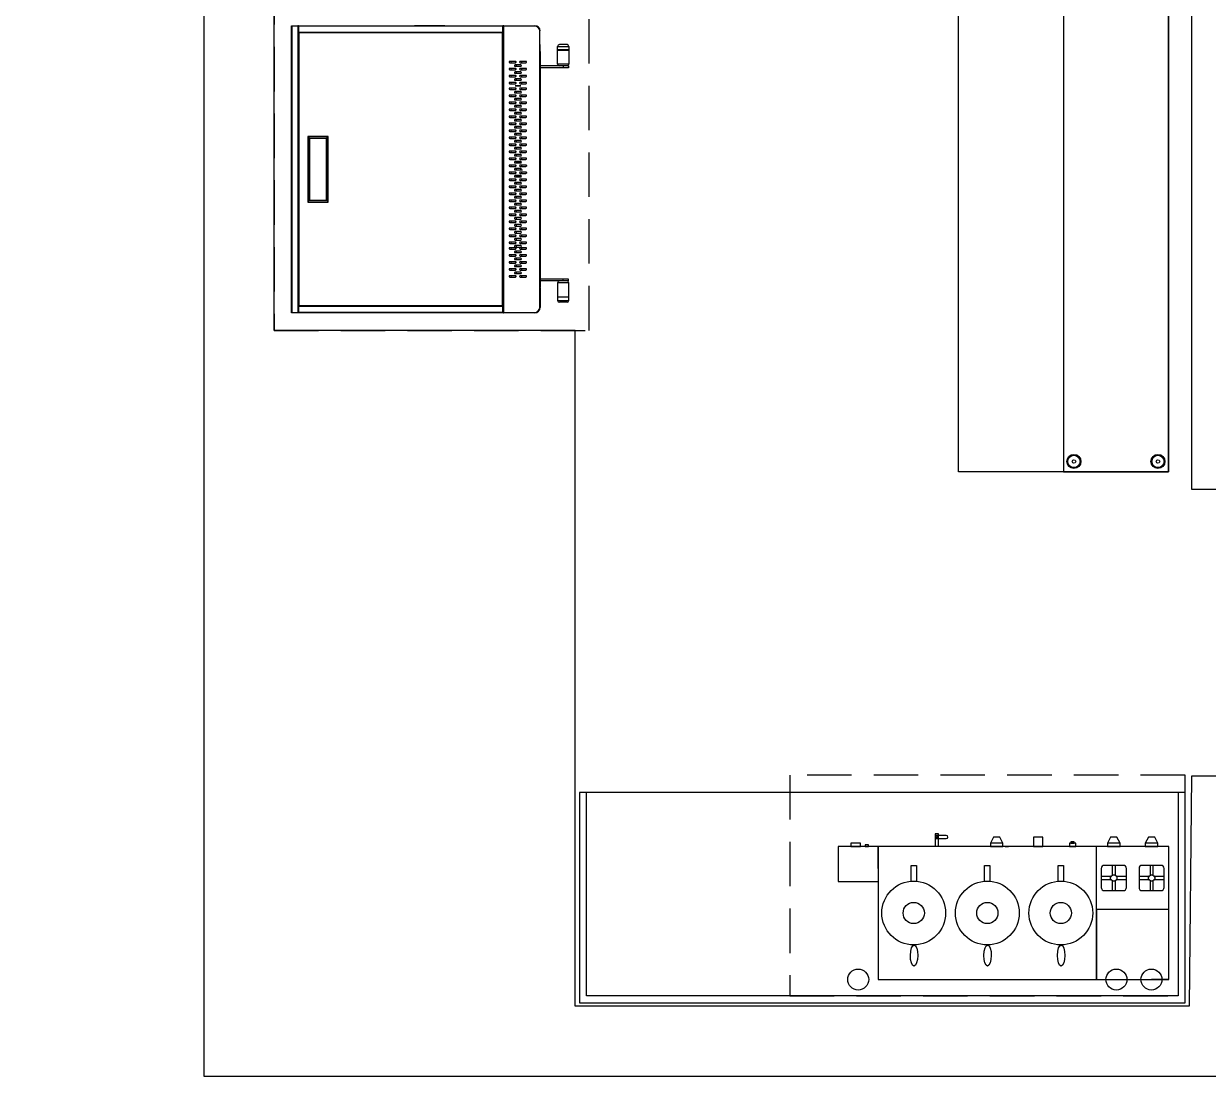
# Model space of a CAD drawing. Header units: millimetres. Extents: x 7687 to 15428, y -715 to 4028.
# Drawn here: x 9268.5 to 9606.8, y -714.8 to -414.3 of the extents above; entities that cross this region are included whole.
import ezdxf

# ---------------------------------------------------------------- set-up
doc = ezdxf.new("R2010")
doc.units = ezdxf.units.MM
doc.linetypes.add('HIDDENX2', pattern=[19.05, 12.7, -6.35])
for name, color, linetype in [('FAGOR MUTFAK', 171, 'Continuous'), ('KITCHEN', 1, 'Continuous'), ('TİCARİ', 7, 'Continuous')]:
    doc.layers.add(name, color=color, linetype=linetype)

# ---------------------------------------------------------------- blocks, each defined once
blk = doc.blocks.new('ÇAY OCAĞI 3')
at = {"color": 6, "lineweight": 25, "ltscale": 0.2}
blk.add_line((83, 0), (78, 0), dxfattribs=at)
at = {"color": 1, "lineweight": 25, "ltscale": 0.2}
blk.add_circle((-5.75, 0), 3, dxfattribs=at)
at = {"color": 5, "lineweight": 25, "ltscale": 0.2}
blk.add_circle((68, 0), 3, dxfattribs=at)
at = {"color": 3, "lineweight": 25, "ltscale": 0.2}
blk.add_circle((78, 0), 3, dxfattribs=at)
at = {"layer": 'TİCARİ'}
for p, q in [((17.15, 41.6), (16.25, 41.6)), ((16.25, 41.6), (16.25, 38)), ((19.4, 41.15), (16.25, 41.15)), ((17.15, 38), (17.15, 41.6)), ((19.85, 40.7), (19.85, 40.7)), ((32.9, 40.7), (32, 38.9)), ((34.7, 40.7), (32.9, 40.7)), ((35.6, 38.9), (34.7, 40.7)), ((47.01, 40.7), (44.31, 40.7)), ((44.31, 40.7), (44.31, 38)), ((47.01, 38), (47.01, 40.7)), ((66.35, 40.7), (65.45, 38.9)), ((68.15, 40.7), (66.35, 40.7)), ((69.05, 38.9), (68.15, 40.7)), ((77.15, 40.7), (76.25, 38.9)), ((78.95, 40.7), (77.15, 40.7)), ((79.85, 38.9), (78.95, 40.7)), ((0, 38), (-11.5, 38)), ((-11.5, 38), (-11.5, 28)), ((-5.1, 38.9), (-7.9, 38.9)), ((-7.9, 38.9), (-7.9, 38)), ((-7.9, 38), (-5.1, 38)), ((-5.1, 38), (-5.1, 38.9)), ((-2.85, 38.45), (-3.75, 38.45)), ((-3.75, 38.45), (-3.75, 38)), ((-3.75, 38), (-2.85, 38)), ((-2.85, 38), (-2.85, 38.45)), ((0, 31.7), (0, 38)), ((83, 38), (0, 38)), ((0, 38), (0, 0)), ((16.25, 40.25), (19.4, 40.25)), ((35.6, 38.9), (32, 38.9)), ((32, 38.9), (32, 38)), ((32, 38), (35.6, 38)), ((35.6, 38), (35.6, 38.9)), ((36.25, 38), (37.15, 38)), ((44.31, 38), (47.01, 38)), ((56.37, 38.9), (54.57, 38.9)), ((54.57, 38.9), (54.57, 38)), ((54.57, 38), (56.37, 38)), ((55.92, 39.35), (55.02, 39.35)), ((55.02, 39.35), (55.02, 38.9)), ((55.02, 38.9), (55.92, 38.9)), ((55.92, 38.9), (55.92, 39.35)), ((56.37, 38), (56.37, 38.9)), ((62.3, 0), (62.3, 38)), ((69.05, 38.9), (65.45, 38.9)), ((65.45, 38.9), (65.45, 38)), ((65.45, 38), (69.05, 38)), ((69.05, 38), (69.05, 38.9)), ((79.85, 38.9), (76.25, 38.9)), ((76.25, 38.9), (76.25, 38)), ((76.25, 38), (79.85, 38)), ((79.85, 38), (79.85, 38.9)), ((83, 0), (83, 38)), ((9.36, 28.08), (9.36, 32.61)), ((9.36, 32.61), (10.86, 32.61)), ((10.86, 32.61), (10.86, 28.08)), ((30.37, 28.08), (30.37, 32.61)), ((30.37, 32.61), (31.87, 32.61)), ((31.87, 32.61), (31.87, 28.08)), ((51.37, 28.08), (51.37, 32.61)), ((51.37, 32.61), (52.87, 32.61)), ((52.87, 32.61), (52.87, 28.08)), ((63.65, 31.7), (63.65, 26.3)), ((69.95, 32.6), (64.55, 32.6)), ((66.8, 32.6), (66.8, 29.9)), ((67.7, 32.6), (66.8, 32.6)), ((67.7, 29.9), (67.7, 32.6)), ((70.85, 26.3), (70.85, 31.7)), ((74.45, 31.7), (74.45, 26.3)), ((80.75, 32.6), (75.35, 32.6)), ((77.6, 32.6), (77.6, 29.9)), ((78.5, 32.6), (77.6, 32.6)), ((78.5, 29.9), (78.5, 32.6)), ((81.65, 26.3), (81.65, 31.7)), ((-11.5, 28), (0, 28)), ((66.35, 29.45), (63.65, 29.45)), ((63.65, 29.45), (63.65, 28.55)), ((63.65, 28.55), (66.35, 28.55)), ((66.35, 28.55), (66.35, 29.45)), ((66.8, 29.9), (67.7, 29.9)), ((66.8, 28.1), (66.8, 25.4)), ((67.7, 28.1), (66.8, 28.1)), ((67.7, 25.4), (67.7, 28.1)), ((70.85, 29.45), (68.15, 29.45)), ((68.15, 29.45), (68.15, 28.55)), ((68.15, 28.55), (70.85, 28.55)), ((70.85, 28.55), (70.85, 29.45)), ((77.15, 29.45), (74.45, 29.45)), ((74.45, 29.45), (74.45, 28.55)), ((74.45, 28.55), (77.15, 28.55)), ((77.15, 28.55), (77.15, 29.45)), ((77.6, 29.9), (78.5, 29.9)), ((77.6, 28.1), (77.6, 25.4)), ((78.5, 28.1), (77.6, 28.1)), ((78.5, 25.4), (78.5, 28.1)), ((81.65, 29.45), (78.95, 29.45)), ((78.95, 29.45), (78.95, 28.55)), ((78.95, 28.55), (81.65, 28.55)), ((81.65, 28.55), (81.65, 29.45)), ((64.55, 25.4), (69.95, 25.4)), ((66.8, 25.4), (67.7, 25.4)), ((75.35, 25.4), (80.75, 25.4)), ((77.6, 25.4), (78.5, 25.4)), ((83, 20), (62.3, 20)), ((62.3, 20), (62.3, 0)), ((83, 3.5), (83, 20)), ((0, 0), (83, 0))]:
    blk.add_line(p, q, dxfattribs=at)
for centre, radius in [((16.7, 40.7), 0.27), ((10.11, 19), 9.11), ((31.12, 19), 9.11), ((52.12, 19), 9.11), ((67.25, 29), 0.9), ((78.05, 29), 0.9), ((10.11, 19), 3.03), ((31.12, 19), 3.03), ((52.12, 19), 3.03)]:
    blk.add_circle(centre, radius, dxfattribs=at)
for centre, radius, start, end in [((19.4, 40.7), 0.45, 0, 90), ((19.4, 40.7), 0.45, 270, 0), ((64.55, 31.7), 0.9, 90, 180), ((69.95, 31.7), 0.9, 0, 90), ((75.35, 31.7), 0.9, 90, 180), ((80.75, 31.7), 0.9, 0, 90), ((64.55, 26.3), 0.9, 180, 270), ((69.95, 26.3), 0.9, 270, 0), ((75.35, 26.3), 0.9, 180, 270), ((80.75, 26.3), 0.9, 270, 0)]:
    blk.add_arc(centre, radius, start, end, dxfattribs=at)
for centre in [(10.2, 6.87), (31.2, 6.87), (52.21, 6.87)]:
    blk.add_ellipse(centre, major_axis=(0.03, 3.02), ratio=0.350293, dxfattribs=at)

msp = doc.modelspace()

# ---------------------------------------------------------------- linework, layer by layer
at = {"color": 242, "true_color": 0xcd2027}
for points in [[(8348.46, 337.75), (9319.96, 337.75), (9319.96, -714.84), (10483.49, -714.84), (10483.49, 524.4), (10513.23, 524.4), (10533.23, 524.4), (10533.23, 1133.78), (8193.35, 1133.78)], [(9616.96, -629.16), (9601.96, -629.16), (9601.37, -694.83), (9425.96, -694.84), (9425.96, -501.84), (9339.96, -501.84), (9339.96, -142.25), (9395.41, -142.25), (9395.41, -142.25), (9602.01, -144.05), (9601.96, -547.16), (9616.96, -547.16)]]:
    msp.add_lwpolyline(points, dxfattribs=at)
at = {"color": 240, "linetype": 'HIDDENX2', "true_color": 0xed1f24}
for points in [[(9339.96, -501.84), (9429.96, -501.84), (9429.96, -401.84), (9339.96, -401.84)], [(9600.17, -628.84), (9487.27, -628.84), (9487.27, -691.84), (9600.17, -691.84)]]:
    msp.add_lwpolyline(points, close=True, dxfattribs=at)
msp.add_lwpolyline([(9425.96, -694.84), (9425.96, -501.84), (9339.96, -501.84)])
at = {"layer": 'FAGOR MUTFAK'}
for points in [[(9595.43, -375.53), (9595.43, -542.27), (9535.43, -542.27), (9535.43, -375.53)], [(9595.43, -375.53), (9565.43, -375.53), (9565.43, -542.27), (9595.43, -542.27)], [(9427.17, -693.84), (9600.17, -693.84), (9600.17, -633.84), (9427.17, -633.84)]]:
    msp.add_lwpolyline(points, close=True, dxfattribs=at)
msp.add_lwpolyline([(9427.17, -633.84), (9427.17, -693.84), (9600.17, -693.84), (9600.17, -633.84), (9598.17, -633.84), (9598.17, -691.84), (9429.17, -691.84), (9429.17, -633.84), (9427.17, -633.84)], dxfattribs=at)
for centre, radius in [((9568.43, -539.27), 2), ((9568.43, -539.27), 1.75), ((9592.43, -539.27), 2), ((9592.43, -539.27), 1.75), ((9568.43, -539.27), 0.5), ((9592.43, -539.27), 0.5)]:
    msp.add_circle(centre, radius, dxfattribs=at)
at = {"layer": 'KITCHEN', "linetype": 'Continuous'}
for p, q in [((9344.96, -414.84), (9344.96, -414.92)), ((9344.96, -414.84), (9345.04, -414.84)), ((9344.96, -496.76), (9344.96, -414.92)), ((9345.04, -414.84), (9345.04, -496.84)), ((9345.04, -414.84), (9346.91, -414.84)), ((9346.79, -414.92), (9346.79, -414.88)), ((9346.79, -414.88), (9346.91, -414.88)), ((9346.83, -414.92), (9346.79, -414.92)), ((9346.83, -414.92), (9346.83, -414.88)), ((9346.83, -496.76), (9346.83, -414.92)), ((9346.91, -414.84), (9346.99, -414.84)), ((9346.91, -414.84), (9346.91, -414.88)), ((9346.91, -414.92), (9346.91, -414.88)), ((9346.91, -414.92), (9346.91, -416.79)), ((9346.91, -414.92), (9405.36, -414.92)), ((9346.99, -414.84), (9405.28, -414.84)), ((9380.13, -414.84), (9380.13, -414.74)), ((9380.13, -414.74), (9380.43, -414.74)), ((9380.43, -414.74), (9380.43, -414.84)), ((9380.43, -414.74), (9387.93, -414.74)), ((9387.93, -414.84), (9387.93, -414.74)), ((9387.93, -414.74), (9388.78, -414.74)), ((9388.78, -414.74), (9388.78, -414.84)), ((9405.36, -414.84), (9405.28, -414.84)), ((9405.36, -414.84), (9405.36, -414.92)), ((9405.36, -416.79), (9405.36, -414.92)), ((9405.46, -414.94), (9405.36, -414.94)), ((9405.46, -414.94), (9405.46, -414.84)), ((9405.46, -414.84), (9405.51, -414.84)), ((9405.46, -414.94), (9405.46, -496.74)), ((9414.36, -414.94), (9405.46, -414.94)), ((9405.46, -414.94), (9405.51, -414.94)), ((9405.51, -414.94), (9405.51, -414.84)), ((9405.56, -414.84), (9405.51, -414.84)), ((9405.51, -414.94), (9405.56, -414.94)), ((9405.56, -414.94), (9405.56, -414.84)), ((9405.56, -414.84), (9414.46, -414.84)), ((9414.46, -414.94), (9414.46, -414.84)), ((9414.46, -414.94), (9414.46, -414.94)), ((9346.91, -416.79), (9346.95, -416.79)), ((9346.91, -416.79), (9346.91, -494.89)), ((9346.91, -494.86), (9346.91, -416.82)), ((9346.91, -416.82), (9346.91, -416.82)), ((9348.83, -416.82), (9346.91, -416.82)), ((9346.99, -416.67), (9346.95, -416.67)), ((9346.95, -416.67), (9346.95, -416.79)), ((9346.99, -416.71), (9346.95, -416.71)), ((9405.31, -416.84), (9346.96, -416.84)), ((9346.96, -416.92), (9346.96, -416.84)), ((9346.96, -416.92), (9346.96, -494.76)), ((9346.96, -416.92), (9347.04, -416.92)), ((9346.99, -416.71), (9346.99, -416.67)), ((9346.99, -416.71), (9405.28, -416.71)), ((9405.28, -416.79), (9346.99, -416.79)), ((9347.04, -416.92), (9347.04, -494.76)), ((9405.23, -416.92), (9347.04, -416.92)), ((9348.83, -416.84), (9348.83, -416.82)), ((9348.89, -416.79), (9403.38, -416.79)), ((9348.89, -416.79), (9348.89, -416.79)), ((9348.89, -416.79), (9348.89, -416.84)), ((9403.38, -416.79), (9403.38, -416.79)), ((9403.38, -416.84), (9403.38, -416.79)), ((9405.23, -494.76), (9405.23, -416.92)), ((9405.31, -416.92), (9405.23, -416.92)), ((9405.32, -416.67), (9405.28, -416.67)), ((9405.28, -416.67), (9405.28, -416.71)), ((9405.28, -416.71), (9405.32, -416.71)), ((9405.31, -416.84), (9405.31, -416.92)), ((9405.36, -416.84), (9405.31, -416.84)), ((9405.31, -494.76), (9405.31, -416.92)), ((9405.31, -416.94), (9405.36, -416.94)), ((9405.36, -416.94), (9405.31, -416.94)), ((9405.32, -416.79), (9405.32, -416.67)), ((9405.32, -416.79), (9405.32, -416.78)), ((9405.32, -416.79), (9405.36, -416.79)), ((9405.32, -416.79), (9405.32, -416.79)), ((9405.33, -416.94), (9405.33, -416.94)), ((9405.36, -416.79), (9405.36, -494.89)), ((9405.36, -416.84), (9405.36, -416.94)), ((9405.36, -416.94), (9405.36, -494.74)), ((9405.36, -416.94), (9405.36, -416.94)), ((9415.86, -495.24), (9415.86, -416.44)), ((9415.86, -420.2), (9415.86, -420.19)), ((9415.86, -420.19), (9415.96, -420.19)), ((9415.96, -425.89), (9415.96, -420.19)), ((9415.96, -422.24), (9415.96, -489.44)), ((9420.96, -420.74), (9423.91, -420.74)), ((9423.91, -421.74), (9420.96, -421.74)), ((9420.96, -421.84), (9424.16, -421.84)), ((9423.49, -420.24), (9421.46, -420.24)), ((9423.66, -420.24), (9423.49, -420.24)), ((9423.91, -420.74), (9424.16, -420.74)), ((9424.16, -421.74), (9423.91, -421.74)), ((9408.91, -425.04), (9407.31, -425.04)), ((9407.31, -425.44), (9408.91, -425.44)), ((9410.41, -426.04), (9408.81, -426.04)), ((9408.91, -425.04), (9408.91, -425.44)), ((9409.06, -425.11), (9409.06, -425.37)), ((9411.91, -425.04), (9410.31, -425.04)), ((9410.31, -425.44), (9411.91, -425.44)), ((9415.96, -425.89), (9415.86, -425.89)), ((9415.96, -425.99), (9415.86, -425.99)), ((9415.96, -425.99), (9415.96, -426.09)), ((9424.16, -425.84), (9420.96, -425.84)), ((9408.91, -427.04), (9407.31, -427.04)), ((9407.31, -427.44), (9408.91, -427.44)), ((9408.91, -429.04), (9407.31, -429.04)), ((9407.31, -429.44), (9408.91, -429.44)), ((9408.81, -426.44), (9410.41, -426.44)), ((9410.41, -428.04), (9408.81, -428.04)), ((9408.81, -428.44), (9410.41, -428.44)), ((9408.91, -427.04), (9408.91, -427.44)), ((9408.91, -429.04), (9408.91, -429.44)), ((9409.06, -427.11), (9409.06, -427.37)), ((9409.06, -429.11), (9409.06, -429.37)), ((9411.91, -427.04), (9410.31, -427.04)), ((9410.31, -427.44), (9411.91, -427.44)), ((9411.91, -429.04), (9410.31, -429.04)), ((9410.31, -429.44), (9411.91, -429.44)), ((9422.56, -426.34), (9415.96, -426.34)), ((9422.56, -426.84), (9415.96, -426.84)), ((9422.56, -426.34), (9422.56, -426.84)), ((9424.06, -426.34), (9422.56, -426.34)), ((9424.06, -426.84), (9422.56, -426.84)), ((9408.91, -431.04), (9407.31, -431.04)), ((9407.31, -431.44), (9408.91, -431.44)), ((9408.91, -432.64), (9407.31, -432.64)), ((9407.31, -433.04), (9408.91, -433.04)), ((9410.41, -430.04), (9408.81, -430.04)), ((9408.81, -430.44), (9410.41, -430.44)), ((9408.81, -432.04), (9410.41, -432.04)), ((9410.41, -432.04), (9408.81, -432.04)), ((9408.91, -431.04), (9408.91, -431.44)), ((9408.91, -432.64), (9408.91, -433.04)), ((9409.06, -431.11), (9409.06, -431.37)), ((9409.06, -432.71), (9409.06, -432.97)), ((9411.91, -431.04), (9410.31, -431.04)), ((9410.31, -431.44), (9411.91, -431.44)), ((9411.91, -432.64), (9410.31, -432.64)), ((9410.31, -433.04), (9411.91, -433.04)), ((9408.91, -434.64), (9407.31, -434.64)), ((9407.31, -435.04), (9408.91, -435.04)), ((9410.41, -433.64), (9408.81, -433.64)), ((9408.81, -434.04), (9410.41, -434.04)), ((9410.41, -435.64), (9408.81, -435.64)), ((9408.81, -436.04), (9410.41, -436.04)), ((9408.91, -434.64), (9408.91, -435.04)), ((9409.06, -434.71), (9409.06, -434.97)), ((9409.36, -435.64), (9409.36, -435.73)), ((9411.91, -434.64), (9410.31, -434.64)), ((9410.31, -435.04), (9411.91, -435.04)), ((9408.91, -436.64), (9407.31, -436.64)), ((9407.31, -437.04), (9408.91, -437.04)), ((9408.91, -438.64), (9407.31, -438.64)), ((9407.31, -439.04), (9408.91, -439.04)), ((9410.41, -437.64), (9408.81, -437.64)), ((9408.81, -438.04), (9410.41, -438.04)), ((9410.41, -439.64), (9408.81, -439.64)), ((9408.91, -436.64), (9408.91, -437.04)), ((9408.91, -438.64), (9408.91, -439.04)), ((9409.06, -436.71), (9409.06, -436.97)), ((9409.06, -438.71), (9409.06, -438.97)), ((9411.91, -436.64), (9410.31, -436.64)), ((9410.31, -437.04), (9411.91, -437.04)), ((9411.91, -438.64), (9410.31, -438.64)), ((9410.31, -439.04), (9411.91, -439.04)), ((9408.91, -440.64), (9407.31, -440.64)), ((9407.31, -441.04), (9408.91, -441.04)), ((9408.91, -442.64), (9407.31, -442.64)), ((9407.31, -443.04), (9408.91, -443.04)), ((9408.81, -440.04), (9410.41, -440.04)), ((9410.41, -441.64), (9408.81, -441.64)), ((9408.81, -442.04), (9410.41, -442.04)), ((9408.91, -440.64), (9408.91, -441.04)), ((9408.91, -442.64), (9408.91, -443.04)), ((9409.06, -440.71), (9409.06, -440.97)), ((9409.06, -442.71), (9409.06, -442.97)), ((9411.91, -440.64), (9410.31, -440.64)), ((9410.31, -441.04), (9411.91, -441.04)), ((9411.91, -442.64), (9410.31, -442.64)), ((9410.31, -443.04), (9411.91, -443.04)), ((9355.41, -446.46), (9349.63, -446.46)), ((9349.63, -446.46), (9349.63, -465.22)), ((9350.06, -446.99), (9349.63, -446.56)), ((9349.63, -446.56), (9350.06, -446.99)), ((9354.98, -446.99), (9355.41, -446.56)), ((9355.41, -446.56), (9354.98, -446.99)), ((9355.41, -465.22), (9355.41, -446.46)), ((9408.91, -444.64), (9407.31, -444.64)), ((9407.31, -445.04), (9408.91, -445.04)), ((9410.41, -443.64), (9408.81, -443.64)), ((9408.81, -444.04), (9410.41, -444.04)), ((9410.41, -445.64), (9408.81, -445.64)), ((9408.81, -446.04), (9410.41, -446.04)), ((9408.91, -444.64), (9408.91, -445.04)), ((9409.06, -444.71), (9409.06, -444.97)), ((9411.91, -444.64), (9410.31, -444.64)), ((9410.31, -445.04), (9411.91, -445.04)), ((9350.06, -446.99), (9349.96, -446.99)), ((9349.96, -446.99), (9349.96, -447.04)), ((9349.96, -447.04), (9350.01, -447.04)), ((9350.11, -447.04), (9350.01, -447.04)), ((9350.01, -447.04), (9350.01, -464.64)), ((9350.01, -447.04), (9350.01, -447.04)), ((9350.01, -447.04), (9350.01, -464.64)), ((9350.11, -446.89), (9350.06, -446.89)), ((9350.06, -446.89), (9350.06, -446.99)), ((9350.11, -446.94), (9350.11, -446.89)), ((9350.11, -447.04), (9350.11, -446.94)), ((9354.93, -446.94), (9350.11, -446.94)), ((9350.11, -446.94), (9350.11, -446.94)), ((9354.93, -446.94), (9350.11, -446.94)), ((9350.11, -447.04), (9350.11, -464.64)), ((9354.93, -447.04), (9350.11, -447.04)), ((9354.93, -446.89), (9354.93, -446.94)), ((9354.98, -446.89), (9354.93, -446.89)), ((9354.93, -447.04), (9354.93, -446.94)), ((9354.93, -446.94), (9354.93, -446.94)), ((9354.98, -446.94), (9354.93, -446.94)), ((9354.93, -464.64), (9354.93, -447.04)), ((9354.93, -464.64), (9354.93, -447.04)), ((9354.93, -447.04), (9355.03, -447.04)), ((9354.98, -446.99), (9354.98, -446.89)), ((9355.08, -446.99), (9354.98, -446.99)), ((9355.03, -446.94), (9355.03, -446.94)), ((9355.03, -464.64), (9355.03, -447.04)), ((9355.03, -447.04), (9355.03, -447.04)), ((9355.03, -464.64), (9355.03, -447.04)), ((9355.03, -447.04), (9355.08, -447.04)), ((9355.08, -447.04), (9355.08, -446.99)), ((9355.13, -446.84), (9355.13, -446.84)), ((9408.91, -446.64), (9407.31, -446.64)), ((9407.31, -447.04), (9408.91, -447.04)), ((9408.91, -448.64), (9407.31, -448.64)), ((9407.31, -449.04), (9408.91, -449.04)), ((9410.41, -447.64), (9408.81, -447.64)), ((9408.81, -448.04), (9410.41, -448.04)), ((9410.41, -449.64), (9408.81, -449.64)), ((9408.91, -446.64), (9408.91, -447.04)), ((9408.91, -448.64), (9408.91, -449.04)), ((9409.06, -446.71), (9409.06, -446.97)), ((9409.06, -448.71), (9409.06, -448.97)), ((9411.91, -446.64), (9410.31, -446.64)), ((9410.31, -447.04), (9411.91, -447.04)), ((9411.91, -448.64), (9410.31, -448.64)), ((9410.31, -449.04), (9411.91, -449.04)), ((9408.91, -450.64), (9407.31, -450.64)), ((9407.31, -451.04), (9408.91, -451.04)), ((9408.91, -452.64), (9407.31, -452.64)), ((9407.31, -453.04), (9408.91, -453.04)), ((9408.81, -450.04), (9410.41, -450.04)), ((9410.41, -451.64), (9408.81, -451.64)), ((9408.81, -452.04), (9410.41, -452.04)), ((9408.91, -450.64), (9408.91, -451.04)), ((9408.91, -452.64), (9408.91, -453.04)), ((9409.06, -450.71), (9409.06, -450.97)), ((9409.06, -452.71), (9409.06, -452.97)), ((9411.91, -450.64), (9410.31, -450.64)), ((9410.31, -451.04), (9411.91, -451.04)), ((9411.91, -452.64), (9410.31, -452.64)), ((9410.31, -453.04), (9411.91, -453.04)), ((9408.91, -454.64), (9407.31, -454.64)), ((9407.31, -455.04), (9408.91, -455.04)), ((9408.91, -456.64), (9407.31, -456.64)), ((9410.41, -453.64), (9408.81, -453.64)), ((9408.81, -454.04), (9410.41, -454.04)), ((9410.41, -455.64), (9408.81, -455.64)), ((9408.81, -456.04), (9410.41, -456.04)), ((9408.91, -454.64), (9408.91, -455.04)), ((9408.91, -456.64), (9408.91, -457.04)), ((9409.06, -454.71), (9409.06, -454.97)), ((9409.06, -456.71), (9409.06, -456.97)), ((9409.11, -453.84), (9410.61, -453.84)), ((9411.91, -454.64), (9410.31, -454.64)), ((9410.31, -455.04), (9411.91, -455.04)), ((9411.91, -456.64), (9410.31, -456.64)), ((9410.37, -455.64), (9410.37, -456.04)), ((9410.41, -456.04), (9410.91, -456.04)), ((9410.6, -455.89), (9410.49, -455.89)), ((9412.08, -454.73), (9412.08, -454.94)), ((9412.08, -454.73), (9412.08, -454.95)), ((9412.08, -456.73), (9412.08, -456.94)), ((9412.08, -456.73), (9412.08, -456.95)), ((9407.31, -457.04), (9408.91, -457.04)), ((9408.91, -458.64), (9407.31, -458.64)), ((9407.31, -459.04), (9408.91, -459.04)), ((9410.41, -457.64), (9408.81, -457.64)), ((9408.81, -458.04), (9410.41, -458.04)), ((9410.41, -459.64), (9408.81, -459.64)), ((9408.81, -460.04), (9410.41, -460.04)), ((9408.91, -458.64), (9408.91, -459.04)), ((9409.06, -458.71), (9409.06, -458.97)), ((9410.61, -457.84), (9409.11, -457.84)), ((9410.31, -457.04), (9411.91, -457.04)), ((9411.91, -458.64), (9410.31, -458.64)), ((9410.31, -459.04), (9411.91, -459.04)), ((9408.91, -460.64), (9407.31, -460.64)), ((9407.31, -461.04), (9408.91, -461.04)), ((9408.91, -462.64), (9407.31, -462.64)), ((9407.31, -463.04), (9408.91, -463.04)), ((9410.41, -461.64), (9408.81, -461.64)), ((9408.81, -462.04), (9410.41, -462.04)), ((9408.91, -460.64), (9408.91, -461.04)), ((9408.91, -462.64), (9408.91, -463.04)), ((9409.06, -460.71), (9409.06, -460.97)), ((9409.06, -462.71), (9409.06, -462.97)), ((9411.91, -460.64), (9410.31, -460.64)), ((9410.31, -461.04), (9411.91, -461.04)), ((9411.91, -462.64), (9410.31, -462.64)), ((9410.31, -463.04), (9411.91, -463.04)), ((9349.63, -465.12), (9350.06, -464.69)), ((9350.06, -464.69), (9349.63, -465.12)), ((9349.63, -465.22), (9355.41, -465.22)), ((9350.01, -464.64), (9349.96, -464.64)), ((9349.96, -464.64), (9349.96, -464.69)), ((9349.96, -464.69), (9350.06, -464.69)), ((9350.11, -464.64), (9350.01, -464.64)), ((9350.01, -464.64), (9350.01, -464.64)), ((9350.06, -464.69), (9350.06, -464.79)), ((9350.06, -464.79), (9350.11, -464.79)), ((9350.11, -464.64), (9350.11, -464.74)), ((9350.11, -464.64), (9354.93, -464.64)), ((9350.11, -464.74), (9354.93, -464.74)), ((9350.11, -464.74), (9350.11, -464.74)), ((9350.11, -464.74), (9354.93, -464.74)), ((9350.11, -464.79), (9350.11, -464.74)), ((9354.93, -464.64), (9355.03, -464.64)), ((9354.93, -464.64), (9354.93, -464.74)), ((9354.93, -464.74), (9354.93, -464.74)), ((9354.93, -464.74), (9354.93, -464.79)), ((9354.93, -464.74), (9354.98, -464.74)), ((9354.93, -464.79), (9354.98, -464.79)), ((9354.98, -464.69), (9355.41, -465.12)), ((9354.98, -464.69), (9355.08, -464.69)), ((9354.98, -464.79), (9354.98, -464.69)), ((9355.41, -465.12), (9354.98, -464.69)), ((9355.03, -464.64), (9355.03, -464.64)), ((9355.08, -464.64), (9355.03, -464.64)), ((9355.03, -464.74), (9355.03, -464.74)), ((9355.08, -464.69), (9355.08, -464.64)), ((9355.13, -464.84), (9355.13, -464.84)), ((9408.91, -464.64), (9407.31, -464.64)), ((9407.31, -465.04), (9408.91, -465.04)), ((9408.91, -466.64), (9407.31, -466.64)), ((9410.41, -463.64), (9408.81, -463.64)), ((9408.81, -464.04), (9410.41, -464.04)), ((9410.41, -465.64), (9408.81, -465.64)), ((9408.81, -466.04), (9410.41, -466.04)), ((9408.91, -464.64), (9408.91, -465.04)), ((9408.91, -466.64), (9408.91, -467.04)), ((9409.06, -464.71), (9409.06, -464.97)), ((9409.06, -466.71), (9409.06, -466.97)), ((9411.91, -464.64), (9410.31, -464.64)), ((9410.31, -465.04), (9411.91, -465.04)), ((9411.91, -466.64), (9410.31, -466.64)), ((9407.31, -467.04), (9408.91, -467.04)), ((9408.91, -468.64), (9407.31, -468.64)), ((9407.31, -469.04), (9408.91, -469.04)), ((9410.41, -467.64), (9408.81, -467.64)), ((9408.81, -468.04), (9410.41, -468.04)), ((9410.41, -469.64), (9408.81, -469.64)), ((9408.81, -470.04), (9410.41, -470.04)), ((9408.91, -468.64), (9408.91, -469.04)), ((9409.06, -468.71), (9409.06, -468.97)), ((9410.31, -467.04), (9411.91, -467.04)), ((9411.91, -468.64), (9410.31, -468.64)), ((9410.31, -469.04), (9411.91, -469.04)), ((9408.91, -470.64), (9407.31, -470.64)), ((9407.31, -471.04), (9408.91, -471.04)), ((9408.91, -472.64), (9407.31, -472.64)), ((9407.31, -473.04), (9408.91, -473.04)), ((9410.41, -471.64), (9408.81, -471.64)), ((9408.81, -472.04), (9410.41, -472.04)), ((9410.41, -473.64), (9408.81, -473.64)), ((9408.91, -470.64), (9408.91, -471.04)), ((9408.91, -472.64), (9408.91, -473.04)), ((9409.06, -470.71), (9409.06, -470.97)), ((9409.06, -472.71), (9409.06, -472.97)), ((9411.91, -470.64), (9410.31, -470.64)), ((9410.31, -471.04), (9411.91, -471.04)), ((9411.91, -472.64), (9410.31, -472.64)), ((9410.31, -473.04), (9411.91, -473.04)), ((9408.91, -474.64), (9407.31, -474.64)), ((9407.31, -475.04), (9408.91, -475.04)), ((9408.91, -476.64), (9407.31, -476.64)), ((9407.31, -477.04), (9408.91, -477.04)), ((9408.81, -474.04), (9410.41, -474.04)), ((9410.41, -475.64), (9408.81, -475.64)), ((9408.81, -476.04), (9410.41, -476.04)), ((9408.91, -474.64), (9408.91, -475.04)), ((9408.91, -476.64), (9408.91, -477.04)), ((9409.06, -474.71), (9409.06, -474.97)), ((9409.06, -476.71), (9409.06, -476.97)), ((9409.36, -475.95), (9409.36, -476.04)), ((9411.91, -474.64), (9410.31, -474.64)), ((9410.31, -475.04), (9411.91, -475.04)), ((9411.91, -476.64), (9410.31, -476.64)), ((9410.31, -477.04), (9411.91, -477.04)), ((9408.91, -478.24), (9407.31, -478.24)), ((9407.31, -478.64), (9408.91, -478.64)), ((9408.91, -480.24), (9407.31, -480.24)), ((9410.41, -477.64), (9408.81, -477.64)), ((9408.81, -478.04), (9410.41, -478.04)), ((9410.41, -479.24), (9408.81, -479.24)), ((9408.81, -479.64), (9410.41, -479.64)), ((9408.91, -478.24), (9408.91, -478.64)), ((9408.91, -480.24), (9408.91, -480.64)), ((9409.06, -478.31), (9409.06, -478.57)), ((9409.06, -480.31), (9409.06, -480.57)), ((9411.91, -478.24), (9410.31, -478.24)), ((9410.31, -478.64), (9411.91, -478.64)), ((9411.91, -480.24), (9410.31, -480.24)), ((9407.31, -480.64), (9408.91, -480.64)), ((9408.91, -482.24), (9407.31, -482.24)), ((9407.31, -482.64), (9408.91, -482.64)), ((9410.41, -481.24), (9408.81, -481.24)), ((9408.81, -481.64), (9410.41, -481.64)), ((9410.41, -483.24), (9408.81, -483.24)), ((9408.81, -483.64), (9410.41, -483.64)), ((9408.91, -482.24), (9408.91, -482.64)), ((9409.06, -482.31), (9409.06, -482.57)), ((9410.31, -480.64), (9411.91, -480.64)), ((9411.91, -482.24), (9410.31, -482.24)), ((9410.31, -482.64), (9411.91, -482.64)), ((9408.91, -484.24), (9407.31, -484.24)), ((9407.31, -484.64), (9408.91, -484.64)), ((9408.91, -486.24), (9407.31, -486.24)), ((9407.31, -486.64), (9408.91, -486.64)), ((9410.41, -485.24), (9408.81, -485.24)), ((9408.81, -485.64), (9410.41, -485.64)), ((9408.91, -484.24), (9408.91, -484.64)), ((9408.91, -486.24), (9408.91, -486.64)), ((9409.06, -484.31), (9409.06, -484.57)), ((9409.06, -486.31), (9409.06, -486.57)), ((9411.91, -484.24), (9410.31, -484.24)), ((9410.31, -484.64), (9411.91, -484.64)), ((9411.91, -486.24), (9410.31, -486.24)), ((9410.31, -486.64), (9411.91, -486.64)), ((9415.96, -489.54), (9415.86, -489.54)), ((9415.96, -489.64), (9415.86, -489.64)), ((9422.56, -487.22), (9415.96, -487.22)), ((9422.56, -487.72), (9415.96, -487.72)), ((9415.96, -489.54), (9415.96, -489.44)), ((9415.96, -489.64), (9415.96, -495.34)), ((9424.16, -488.22), (9420.96, -488.22)), ((9422.56, -487.72), (9422.56, -487.22)), ((9424.06, -487.22), (9422.56, -487.22)), ((9424.06, -487.72), (9422.56, -487.72)), ((9420.96, -492.22), (9424.16, -492.22)), ((9423.91, -492.32), (9420.96, -492.32)), ((9420.96, -493.32), (9423.91, -493.32)), ((9423.49, -493.82), (9421.46, -493.82)), ((9423.66, -493.82), (9423.49, -493.82)), ((9424.16, -492.32), (9423.91, -492.32)), ((9423.91, -493.32), (9424.16, -493.32)), ((9344.96, -496.84), (9344.96, -496.76)), ((9345.04, -496.84), (9344.96, -496.84)), ((9346.91, -496.84), (9345.04, -496.84)), ((9346.79, -496.76), (9346.83, -496.76)), ((9346.79, -496.8), (9346.79, -496.76)), ((9346.91, -496.8), (9346.79, -496.8)), ((9346.83, -496.76), (9346.83, -496.8)), ((9346.91, -494.86), (9346.91, -494.86)), ((9346.91, -494.86), (9348.83, -494.86)), ((9346.91, -494.89), (9346.91, -496.76)), ((9346.95, -494.89), (9346.91, -494.89)), ((9405.36, -496.76), (9346.91, -496.76)), ((9346.91, -496.8), (9346.91, -496.76)), ((9346.91, -496.8), (9346.91, -496.84)), ((9346.91, -496.84), (9346.99, -496.84)), ((9346.95, -494.89), (9346.95, -495.01)), ((9346.99, -494.97), (9346.95, -494.97)), ((9346.95, -495.01), (9346.99, -495.01)), ((9346.96, -494.84), (9346.96, -494.76)), ((9346.96, -494.76), (9347.04, -494.76)), ((9405.31, -494.84), (9346.96, -494.84)), ((9346.99, -494.89), (9405.28, -494.89)), ((9405.28, -494.97), (9346.99, -494.97)), ((9346.99, -495.01), (9346.99, -494.97)), ((9405.28, -496.84), (9346.99, -496.84)), ((9347.04, -494.76), (9405.23, -494.76)), ((9348.83, -494.86), (9348.83, -494.84)), ((9348.89, -494.84), (9348.89, -494.89)), ((9348.89, -494.89), (9348.89, -494.89)), ((9403.38, -494.89), (9348.89, -494.89)), ((9403.38, -494.89), (9403.38, -494.84)), ((9403.38, -494.89), (9403.38, -494.89)), ((9405.31, -494.76), (9405.23, -494.76)), ((9405.28, -494.97), (9405.28, -495.01)), ((9405.28, -494.97), (9405.32, -494.97)), ((9405.28, -495.01), (9405.32, -495.01)), ((9405.36, -496.84), (9405.28, -496.84)), ((9405.36, -494.74), (9405.31, -494.74)), ((9405.31, -494.74), (9405.36, -494.74)), ((9405.31, -494.76), (9405.31, -494.84)), ((9405.31, -494.84), (9405.36, -494.84)), ((9405.32, -495.01), (9405.32, -494.89)), ((9405.36, -494.89), (9405.32, -494.89)), ((9405.33, -494.74), (9405.33, -494.74)), ((9405.36, -494.74), (9405.36, -494.74)), ((9405.36, -494.84), (9405.36, -494.74)), ((9405.36, -496.76), (9405.36, -494.89)), ((9405.46, -496.74), (9405.36, -496.74)), ((9405.36, -496.76), (9405.36, -496.84)), ((9405.46, -496.74), (9414.36, -496.74)), ((9405.46, -496.74), (9405.46, -496.84)), ((9414.46, -496.84), (9405.46, -496.84)), ((9414.46, -496.74), (9414.46, -496.74)), ((9414.46, -496.84), (9414.46, -496.74)), ((9415.86, -495.34), (9415.86, -495.34)), ((9415.86, -495.34), (9415.96, -495.34))]:
    msp.add_line(p, q, dxfattribs=at)
for centre, radius, start, end in [((9414.36, -416.44), 1.5, 0, 90), ((9414.46, -416.34), 1.5, 0, 90), ((9414.46, -416.34), 1.4, 0, 90), ((9405.36, -416.84), 0.001, 270, 0), ((9421.46, -420.74), 0.5, 90, 180), ((9423.66, -420.74), 0.5, 0, 90), ((9407.31, -425.24), 0.2, 90, 270), ((9407.81, -425.24), 0.2, 90, 270), ((9408.81, -426.24), 0.2, 90, 270), ((9408.91, -425.24), 0.2, 270, 90), ((9409.31, -426.24), 0.2, 90, 270), ((9410.31, -425.24), 0.2, 90, 270), ((9410.41, -426.24), 0.2, 270, 90), ((9410.81, -425.24), 0.2, 90, 270), ((9411.91, -425.24), 0.2, 270, 90), ((9415.86, -425.89), 0.001, 270, 0), ((9415.86, -425.89), 0.101, 270, 0), ((9421.46, -425.84), 0.5, 180, 270), ((9423.66, -425.84), 0.5, 270, 0), ((9407.31, -427.24), 0.2, 90, 270), ((9407.31, -429.24), 0.2, 90, 270), ((9407.81, -427.24), 0.2, 90, 270), ((9407.81, -429.24), 0.2, 90, 270), ((9408.81, -428.24), 0.2, 90, 270), ((9408.91, -427.24), 0.2, 270, 90), ((9408.91, -429.24), 0.2, 270, 90), ((9409.31, -428.24), 0.2, 90, 270), ((9410.31, -427.24), 0.2, 90, 270), ((9410.31, -429.24), 0.2, 90, 270), ((9410.41, -428.24), 0.2, 270, 90), ((9410.81, -427.24), 0.2, 90, 270), ((9410.81, -429.24), 0.2, 90, 270), ((9411.91, -427.24), 0.2, 270, 90), ((9411.91, -429.24), 0.2, 270, 90), ((9407.31, -431.24), 0.2, 90, 270), ((9407.31, -432.84), 0.2, 90, 270), ((9407.81, -431.24), 0.2, 90, 270), ((9407.81, -432.84), 0.2, 90, 270), ((9408.81, -430.24), 0.2, 90, 270), ((9408.81, -432.04), 1.819e-12, 90, 90), ((9408.91, -431.24), 0.2, 270, 90), ((9408.91, -432.84), 0.2, 270, 90), ((9409.31, -430.24), 0.2, 90, 270), ((9409.31, -432.04), 1.819e-12, 90, 90), ((9410.31, -431.24), 0.2, 90, 270), ((9410.31, -432.84), 0.2, 90, 270), ((9410.41, -430.24), 0.2, 270, 90), ((9410.41, -432.04), 0, 90, 90), ((9410.81, -431.24), 0.2, 90, 270), ((9410.81, -432.84), 0.2, 90, 270), ((9411.91, -431.24), 0.2, 270, 90), ((9411.91, -432.84), 0.2, 270, 90), ((9407.31, -434.84), 0.2, 90, 270), ((9407.81, -434.84), 0.2, 90, 270), ((9408.81, -433.84), 0.2, 90, 270), ((9408.81, -435.84), 0.2, 90, 270), ((9408.91, -434.84), 0.2, 270, 90), ((9409.31, -433.84), 0.2, 90, 270), ((9409.31, -435.84), 0.2, 90, 270), ((9410.31, -434.84), 0.2, 90, 270), ((9410.41, -433.84), 0.2, 270, 90), ((9410.41, -435.84), 0.2, 270, 90), ((9410.81, -434.84), 0.2, 90, 270), ((9411.91, -434.84), 0.2, 270, 90), ((9407.31, -436.84), 0.2, 90, 270), ((9407.31, -438.84), 0.2, 90, 270), ((9407.81, -436.84), 0.2, 90, 270), ((9407.81, -438.84), 0.2, 90, 270), ((9408.81, -437.84), 0.2, 90, 270), ((9408.81, -439.84), 0.2, 90, 270), ((9408.91, -436.84), 0.2, 270, 90), ((9408.91, -438.84), 0.2, 270, 90), ((9409.31, -437.84), 0.2, 90, 270), ((9409.31, -439.84), 0.2, 90, 270), ((9410.31, -436.84), 0.2, 90, 270), ((9410.31, -438.84), 0.2, 90, 270), ((9410.41, -437.84), 0.2, 270, 90), ((9410.41, -439.84), 0.2, 270, 90), ((9410.81, -436.84), 0.2, 90, 270), ((9410.81, -438.84), 0.2, 90, 270), ((9411.91, -436.84), 0.2, 270, 90), ((9411.91, -438.84), 0.2, 270, 90), ((9407.31, -440.84), 0.2, 90, 270), ((9407.31, -442.84), 0.2, 90, 270), ((9407.81, -440.84), 0.2, 90, 270), ((9407.81, -442.84), 0.2, 90, 270), ((9408.81, -441.84), 0.2, 90, 270), ((9408.91, -440.84), 0.2, 270, 90), ((9408.91, -442.84), 0.2, 270, 90), ((9409.31, -441.84), 0.2, 90, 270), ((9410.31, -440.84), 0.2, 90, 270), ((9410.31, -442.84), 0.2, 90, 270), ((9410.41, -441.84), 0.2, 270, 90), ((9410.81, -440.84), 0.2, 90, 270), ((9410.81, -442.84), 0.2, 90, 270), ((9411.91, -440.84), 0.2, 270, 90), ((9411.91, -442.84), 0.2, 270, 90), ((9407.31, -444.84), 0.2, 90, 270), ((9407.81, -444.84), 0.2, 90, 270), ((9408.81, -443.84), 0.2, 90, 270), ((9408.81, -445.84), 0.2, 90, 270), ((9408.91, -444.84), 0.2, 270, 90), ((9409.31, -443.84), 0.2, 90, 270), ((9409.31, -445.84), 0.2, 90, 270), ((9410.31, -444.84), 0.2, 90, 270), ((9410.41, -443.84), 0.2, 270, 90), ((9410.41, -445.84), 0.2, 270, 90), ((9410.81, -444.84), 0.2, 90, 270), ((9411.91, -444.84), 0.2, 270, 90), ((9407.31, -446.84), 0.2, 90, 270), ((9407.31, -448.84), 0.2, 90, 270), ((9407.81, -446.84), 0.2, 90, 270), ((9407.81, -448.84), 0.2, 90, 270), ((9408.81, -447.84), 0.2, 90, 270), ((9408.81, -449.84), 0.2, 90, 270), ((9408.91, -446.84), 0.2, 270, 90), ((9408.91, -448.84), 0.2, 270, 90), ((9409.31, -447.84), 0.2, 90, 270), ((9409.31, -449.84), 0.2, 90, 270), ((9410.31, -446.84), 0.2, 90, 270), ((9410.31, -448.84), 0.2, 90, 270), ((9410.41, -447.84), 0.2, 270, 90), ((9410.41, -449.84), 0.2, 270, 90), ((9410.81, -446.84), 0.2, 90, 270), ((9410.81, -448.84), 0.2, 90, 270), ((9411.91, -446.84), 0.2, 270, 90), ((9411.91, -448.84), 0.2, 270, 90), ((9407.31, -450.84), 0.2, 90, 270), ((9407.31, -452.84), 0.2, 90, 270), ((9407.81, -450.84), 0.2, 90, 270), ((9407.81, -452.84), 0.2, 90, 270), ((9408.81, -451.84), 0.2, 90, 270), ((9408.91, -450.84), 0.2, 270, 90), ((9408.91, -452.84), 0.2, 270, 90), ((9409.31, -451.84), 0.2, 90, 270), ((9410.31, -450.84), 0.2, 90, 270), ((9410.31, -452.84), 0.2, 90, 270), ((9410.41, -451.84), 0.2, 270, 90), ((9410.81, -450.84), 0.2, 90, 270), ((9410.81, -452.84), 0.2, 90, 270), ((9411.91, -450.84), 0.2, 270, 90), ((9411.91, -452.84), 0.2, 270, 90), ((9407.31, -454.84), 0.2, 90, 270), ((9407.31, -456.84), 0.2, 90, 270), ((9407.81, -454.84), 0.2, 90, 270), ((9407.81, -456.84), 0.2, 90, 270), ((9408.81, -453.84), 0.2, 90, 270), ((9408.81, -455.84), 0.2, 90, 270), ((9408.91, -454.84), 0.2, 270, 90), ((9408.91, -456.84), 0.2, 270, 90), ((9409.31, -453.84), 0.2, 90, 270), ((9409.31, -455.84), 0.2, 90, 270), ((9410.31, -454.84), 0.2, 90, 270), ((9410.31, -456.84), 0.2, 90, 270), ((9410.41, -453.84), 0.2, 270, 90), ((9410.41, -455.84), 0.2, 270, 90), ((9410.81, -454.84), 0.2, 90, 270), ((9410.81, -456.84), 0.2, 90, 270), ((9411.91, -454.84), 0.2, 270, 90), ((9411.91, -456.84), 0.2, 270, 90), ((9407.31, -458.84), 0.2, 90, 270), ((9407.81, -458.84), 0.2, 90, 270), ((9408.81, -457.84), 0.2, 90, 270), ((9408.81, -459.84), 0.2, 90, 270), ((9408.91, -458.84), 0.2, 270, 90), ((9409.31, -457.84), 0.2, 90, 270), ((9409.31, -459.84), 0.2, 90, 270), ((9410.31, -458.84), 0.2, 90, 270), ((9410.41, -457.84), 0.2, 270, 90), ((9410.41, -459.84), 0.2, 270, 90), ((9410.81, -458.84), 0.2, 90, 270), ((9411.91, -458.84), 0.2, 270, 90), ((9407.31, -460.84), 0.2, 90, 270), ((9407.31, -462.84), 0.2, 90, 270), ((9407.81, -460.84), 0.2, 90, 270), ((9407.81, -462.84), 0.2, 90, 270), ((9408.81, -461.84), 0.2, 90, 270), ((9408.91, -460.84), 0.2, 270, 90), ((9408.91, -462.84), 0.2, 270, 90), ((9409.31, -461.84), 0.2, 90, 270), ((9410.31, -460.84), 0.2, 90, 270), ((9410.31, -462.84), 0.2, 90, 270), ((9410.41, -461.84), 0.2, 270, 90), ((9410.81, -460.84), 0.2, 90, 270), ((9410.81, -462.84), 0.2, 90, 270), ((9411.91, -460.84), 0.2, 270, 90), ((9411.91, -462.84), 0.2, 270, 90), ((9407.31, -464.84), 0.2, 90, 270), ((9407.31, -466.84), 0.2, 90, 270), ((9407.81, -464.84), 0.2, 90, 270), ((9407.81, -466.84), 0.2, 90, 270), ((9408.81, -463.84), 0.2, 90, 270), ((9408.81, -465.84), 0.2, 90, 270), ((9408.91, -464.84), 0.2, 270, 90), ((9408.91, -466.84), 0.2, 270, 90), ((9409.31, -463.84), 0.2, 90, 270), ((9409.31, -465.84), 0.2, 90, 270), ((9410.31, -464.84), 0.2, 90, 270), ((9410.31, -466.84), 0.2, 90, 270), ((9410.41, -463.84), 0.2, 270, 90), ((9410.41, -465.84), 0.2, 270, 90), ((9410.81, -464.84), 0.2, 90, 270), ((9410.81, -466.84), 0.2, 90, 270), ((9411.91, -464.84), 0.2, 270, 90), ((9411.91, -466.84), 0.2, 270, 90), ((9407.31, -468.84), 0.2, 90, 270), ((9407.81, -468.84), 0.2, 90, 270), ((9408.81, -467.84), 0.2, 90, 270), ((9408.81, -469.84), 0.2, 90, 270), ((9408.91, -468.84), 0.2, 270, 90), ((9409.31, -467.84), 0.2, 90, 270), ((9409.31, -469.84), 0.2, 90, 270), ((9410.31, -468.84), 0.2, 90, 270), ((9410.41, -467.84), 0.2, 270, 90), ((9410.41, -469.84), 0.2, 270, 90), ((9410.81, -468.84), 0.2, 90, 270), ((9411.91, -468.84), 0.2, 270, 90), ((9407.31, -470.84), 0.2, 90, 270), ((9407.31, -472.84), 0.2, 90, 270), ((9407.81, -470.84), 0.2, 90, 270), ((9407.81, -472.84), 0.2, 90, 270), ((9408.81, -471.84), 0.2, 90, 270), ((9408.81, -473.84), 0.2, 90, 270), ((9408.91, -470.84), 0.2, 270, 90), ((9408.91, -472.84), 0.2, 270, 90), ((9409.31, -471.84), 0.2, 90, 270), ((9409.31, -473.84), 0.2, 90, 270), ((9410.31, -470.84), 0.2, 90, 270), ((9410.31, -472.84), 0.2, 90, 270), ((9410.41, -471.84), 0.2, 270, 90), ((9410.41, -473.84), 0.2, 270, 90), ((9410.81, -470.84), 0.2, 90, 270), ((9410.81, -472.84), 0.2, 90, 270), ((9411.91, -470.84), 0.2, 270, 90), ((9411.91, -472.84), 0.2, 270, 90), ((9407.31, -474.84), 0.2, 90, 270), ((9407.31, -476.84), 0.2, 90, 270), ((9407.81, -474.84), 0.2, 90, 270), ((9407.81, -476.84), 0.2, 90, 270), ((9408.81, -475.84), 0.2, 90, 270), ((9408.91, -474.84), 0.2, 270, 90), ((9408.91, -476.84), 0.2, 270, 90), ((9409.31, -475.84), 0.2, 90, 270), ((9410.31, -474.84), 0.2, 90, 270), ((9410.31, -476.84), 0.2, 90, 270), ((9410.41, -475.84), 0.2, 270, 90), ((9410.81, -474.84), 0.2, 90, 270), ((9410.81, -476.84), 0.2, 90, 270), ((9411.91, -474.84), 0.2, 270, 90), ((9411.91, -476.84), 0.2, 270, 90), ((9407.31, -478.44), 0.2, 90, 270), ((9407.31, -480.44), 0.2, 90, 270), ((9407.81, -478.44), 0.2, 90, 270), ((9407.81, -480.44), 0.2, 90, 270), ((9408.81, -477.84), 0.2, 90, 270), ((9408.81, -479.44), 0.2, 90, 270), ((9408.91, -478.44), 0.2, 270, 90), ((9408.91, -480.44), 0.2, 270, 90), ((9409.31, -477.84), 0.2, 90, 270), ((9409.31, -479.44), 0.2, 90, 270), ((9410.31, -478.44), 0.2, 90, 270), ((9410.31, -480.44), 0.2, 90, 270), ((9410.41, -477.84), 0.2, 270, 90), ((9410.41, -479.44), 0.2, 270, 90), ((9410.81, -478.44), 0.2, 90, 270), ((9410.81, -480.44), 0.2, 90, 270), ((9411.91, -478.44), 0.2, 270, 90), ((9411.91, -480.44), 0.2, 270, 90), ((9407.31, -482.44), 0.2, 90, 270), ((9407.81, -482.44), 0.2, 90, 270), ((9408.81, -481.44), 0.2, 90, 270), ((9408.81, -483.44), 0.2, 90, 270), ((9408.91, -482.44), 0.2, 270, 90), ((9409.31, -481.44), 0.2, 90, 270), ((9409.31, -483.44), 0.2, 90, 270), ((9410.31, -482.44), 0.2, 90, 270), ((9410.41, -481.44), 0.2, 270, 90), ((9410.41, -483.44), 0.2, 270, 90), ((9410.81, -482.44), 0.2, 90, 270), ((9411.91, -482.44), 0.2, 270, 90), ((9407.31, -484.44), 0.2, 90, 270), ((9407.31, -486.44), 0.2, 90, 270), ((9407.81, -484.44), 0.2, 90, 270), ((9407.81, -486.44), 0.2, 90, 270), ((9408.81, -485.44), 0.2, 90, 270), ((9408.91, -484.44), 0.2, 270, 90), ((9408.91, -486.44), 0.2, 270, 90), ((9409.31, -485.44), 0.2, 90, 270), ((9410.31, -484.44), 0.2, 90, 270), ((9410.31, -486.44), 0.2, 90, 270), ((9410.41, -485.44), 0.2, 270, 90), ((9410.81, -484.44), 0.2, 90, 270), ((9410.81, -486.44), 0.2, 90, 270), ((9411.91, -484.44), 0.2, 270, 90), ((9411.91, -486.44), 0.2, 270, 90), ((9415.86, -489.64), 0.101, 0, 90), ((9415.86, -489.64), 0.001, 0, 90), ((9421.46, -488.22), 0.5, 90, 180), ((9423.66, -488.22), 0.5, 0, 90), ((9421.46, -493.32), 0.5, 180, 270), ((9423.66, -493.32), 0.5, 270, 0), ((9405.36, -494.84), 0.001, 0, 90), ((9414.36, -495.24), 1.5, 270, 0), ((9414.46, -495.34), 1.4, 270, 0), ((9414.46, -495.34), 1.5, 270, 0)]:
    msp.add_arc(centre, radius, start, end, dxfattribs=at)
for points, knots in [([(9346.83, -414.92), (9346.84, -414.92), (9346.86, -414.92), (9346.89, -414.92), (9346.91, -414.92), (9346.91, -414.92), (9346.91, -414.92)], [0, 0, 0, 0, 0.250002, 0.499984, 0.749998, 1, 1, 1, 1]), ([(9346.91, -414.92), (9346.91, -414.91), (9346.91, -414.89), (9346.9, -414.88), (9346.9, -414.88)], [0, 0, 0, 0, 0.7243043, 1, 1, 1, 1]), ([(9405.46, -414.84), (9405.45, -414.84), (9405.42, -414.84), (9405.39, -414.87), (9405.37, -414.9), (9405.36, -414.93), (9405.36, -414.94)], [0, 0, 0, 0, 0.25, 0.499987, 0.75, 1, 1, 1, 1]), ([(9405.36, -414.94), (9405.36, -414.94), (9405.37, -414.94), (9405.39, -414.94), (9405.42, -414.94), (9405.45, -414.94), (9405.46, -414.94)], [0, 0, 0, 0, 0.250017, 0.500011, 0.750006, 1, 1, 1, 1]), ([(9405.46, -414.94), (9405.46, -414.94), (9405.46, -414.94), (9405.46, -414.94), (9405.46, -414.94), (9405.46, -414.94), (9405.46, -414.94)], [0, 0, 0, 0, 0.249627, 0.500029, 0.749309, 1, 1, 1, 1]), ([(9414.46, -414.84), (9414.46, -414.84), (9414.46, -414.84), (9414.46, -414.87), (9414.46, -414.9), (9414.46, -414.93), (9414.46, -414.94)], [0, 0, 0, 0, 0.249999, 0.5, 0.750001, 1, 1, 1, 1]), ([(9346.95, -416.78), (9346.95, -416.78), (9346.97, -416.79), (9346.98, -416.79), (9346.99, -416.79)], [0, 0, 0, 0, 0.275668, 1, 1, 1, 1]), ([(9346.99, -416.79), (9346.99, -416.79), (9346.99, -416.79), (9346.99, -416.77), (9346.99, -416.74), (9346.99, -416.72), (9346.99, -416.71)], [0, 0, 0, 0, 0.2500003, 0.5, 0.7499997, 1, 1, 1, 1]), ([(9405.28, -416.71), (9405.28, -416.72), (9405.28, -416.74), (9405.28, -416.77), (9405.28, -416.79), (9405.28, -416.79), (9405.28, -416.79)], [0, 0, 0, 0, 0.2500003, 0.5, 0.7499997, 1, 1, 1, 1]), ([(9405.28, -416.79), (9405.29, -416.79), (9405.31, -416.79), (9405.32, -416.78), (9405.32, -416.78)], [0, 0, 0, 0, 0.7242906, 1, 1, 1, 1]), ([(9415.96, -420.19), (9415.96, -420.19), (9415.96, -420.19), (9415.93, -420.19), (9415.9, -420.19), (9415.87, -420.19), (9415.86, -420.19)], [0, 0, 0, 0, 0.25, 0.500001, 0.750019, 1, 1, 1, 1]), ([(9415.86, -425.89), (9415.87, -425.89), (9415.9, -425.89), (9415.93, -425.89), (9415.96, -425.89), (9415.96, -425.89), (9415.96, -425.89)], [0, 0, 0, 0, 0.249981, 0.499999, 0.75, 1, 1, 1, 1]), ([(9410.43, -455.64), (9410.43, -455.69), (9410.43, -455.78), (9410.47, -455.85), (9410.49, -455.89)], [0, 0, 0, 0, 0.528377, 1, 1, 1, 1]), ([(9415.86, -489.64), (9415.87, -489.64), (9415.9, -489.64), (9415.93, -489.64), (9415.96, -489.64), (9415.96, -489.64), (9415.96, -489.64)], [0, 0, 0, 0, 0.249981, 0.499999, 0.75, 1, 1, 1, 1]), ([(9346.91, -496.76), (9346.91, -496.76), (9346.91, -496.76), (9346.89, -496.76), (9346.86, -496.76), (9346.84, -496.76), (9346.83, -496.76)], [0, 0, 0, 0, 0.250002, 0.500016, 0.749998, 1, 1, 1, 1]), ([(9346.9, -496.8), (9346.9, -496.8), (9346.91, -496.78), (9346.91, -496.77), (9346.91, -496.76)], [0, 0, 0, 0, 0.2756957, 1, 1, 1, 1]), ([(9346.99, -494.89), (9346.98, -494.89), (9346.97, -494.89), (9346.95, -494.9), (9346.95, -494.9)], [0, 0, 0, 0, 0.724332, 1, 1, 1, 1]), ([(9346.99, -494.97), (9346.99, -494.96), (9346.99, -494.94), (9346.99, -494.91), (9346.99, -494.89), (9346.99, -494.89), (9346.99, -494.89)], [0, 0, 0, 0, 0.2500003, 0.5, 0.7499997, 1, 1, 1, 1]), ([(9405.28, -494.89), (9405.28, -494.89), (9405.28, -494.89), (9405.28, -494.91), (9405.28, -494.94), (9405.28, -494.96), (9405.28, -494.97)], [0, 0, 0, 0, 0.2500003, 0.5, 0.7499997, 1, 1, 1, 1]), ([(9405.32, -494.9), (9405.32, -494.9), (9405.31, -494.89), (9405.29, -494.89), (9405.28, -494.89)], [0, 0, 0, 0, 0.2757094, 1, 1, 1, 1]), ([(9405.46, -496.74), (9405.45, -496.74), (9405.42, -496.74), (9405.39, -496.74), (9405.37, -496.74), (9405.36, -496.74), (9405.36, -496.74)], [0, 0, 0, 0, 0.249994, 0.499989, 0.749984, 1, 1, 1, 1]), ([(9405.36, -496.74), (9405.36, -496.75), (9405.37, -496.78), (9405.39, -496.81), (9405.42, -496.83), (9405.45, -496.84), (9405.46, -496.84)], [0, 0, 0, 0, 0.25, 0.500013, 0.75, 1, 1, 1, 1]), ([(9405.46, -496.74), (9405.46, -496.74), (9405.46, -496.74), (9405.46, -496.74), (9405.46, -496.74), (9405.46, -496.74), (9405.46, -496.74)], [0, 0, 0, 0, 0.2506909, 0.4999709, 0.750373, 1, 1, 1, 1]), ([(9414.46, -496.74), (9414.46, -496.75), (9414.46, -496.78), (9414.46, -496.81), (9414.46, -496.83), (9414.46, -496.84), (9414.46, -496.84)], [0, 0, 0, 0, 0.249999, 0.5, 0.750001, 1, 1, 1, 1]), ([(9415.96, -495.34), (9415.96, -495.34), (9415.96, -495.34), (9415.93, -495.34), (9415.9, -495.34), (9415.87, -495.34), (9415.86, -495.34)], [0, 0, 0, 0, 0.25, 0.500001, 0.750019, 1, 1, 1, 1])]:
    msp.add_open_spline(points, degree=3, knots=knots, dxfattribs=at)
for points in [[(9420.96, -421.74), (9420.96, -420.74)], [(9420.96, -425.84), (9420.96, -421.84)], [(9421.81, -421.84), (9421.81, -421.74)], [(9423.31, -421.74), (9423.31, -421.84)], [(9424.16, -420.74), (9424.16, -421.74)], [(9424.16, -421.84), (9424.16, -425.84)], [(9424.06, -426.34), (9424.06, -426.84)], [(9409.11, -434.83), (9409.06, -434.83)], [(9409.14, -435.73), (9409.36, -435.73)], [(9410.49, -455.89), (9410.44, -456.03)], [(9409.06, -476.85), (9409.11, -476.85)], [(9409.36, -475.95), (9409.14, -475.95)], [(9420.96, -488.22), (9420.96, -492.22)], [(9424.06, -487.72), (9424.06, -487.22)], [(9424.16, -492.22), (9424.16, -488.22)], [(9420.96, -492.32), (9420.96, -493.32)], [(9421.81, -492.22), (9421.81, -492.32)], [(9423.31, -492.32), (9423.31, -492.22)], [(9424.16, -493.32), (9424.16, -492.32)]]:
    msp.add_open_spline(points, degree=1, dxfattribs=at)

# ---------------------------------------------------------------- block references
at = {"color": 240, "true_color": 0xed1f24}
msp.add_blockref('ÇAY OCAĞI 3', (9512.56, -687.21), dxfattribs=at)

doc.saveas('drawing.dxf')
